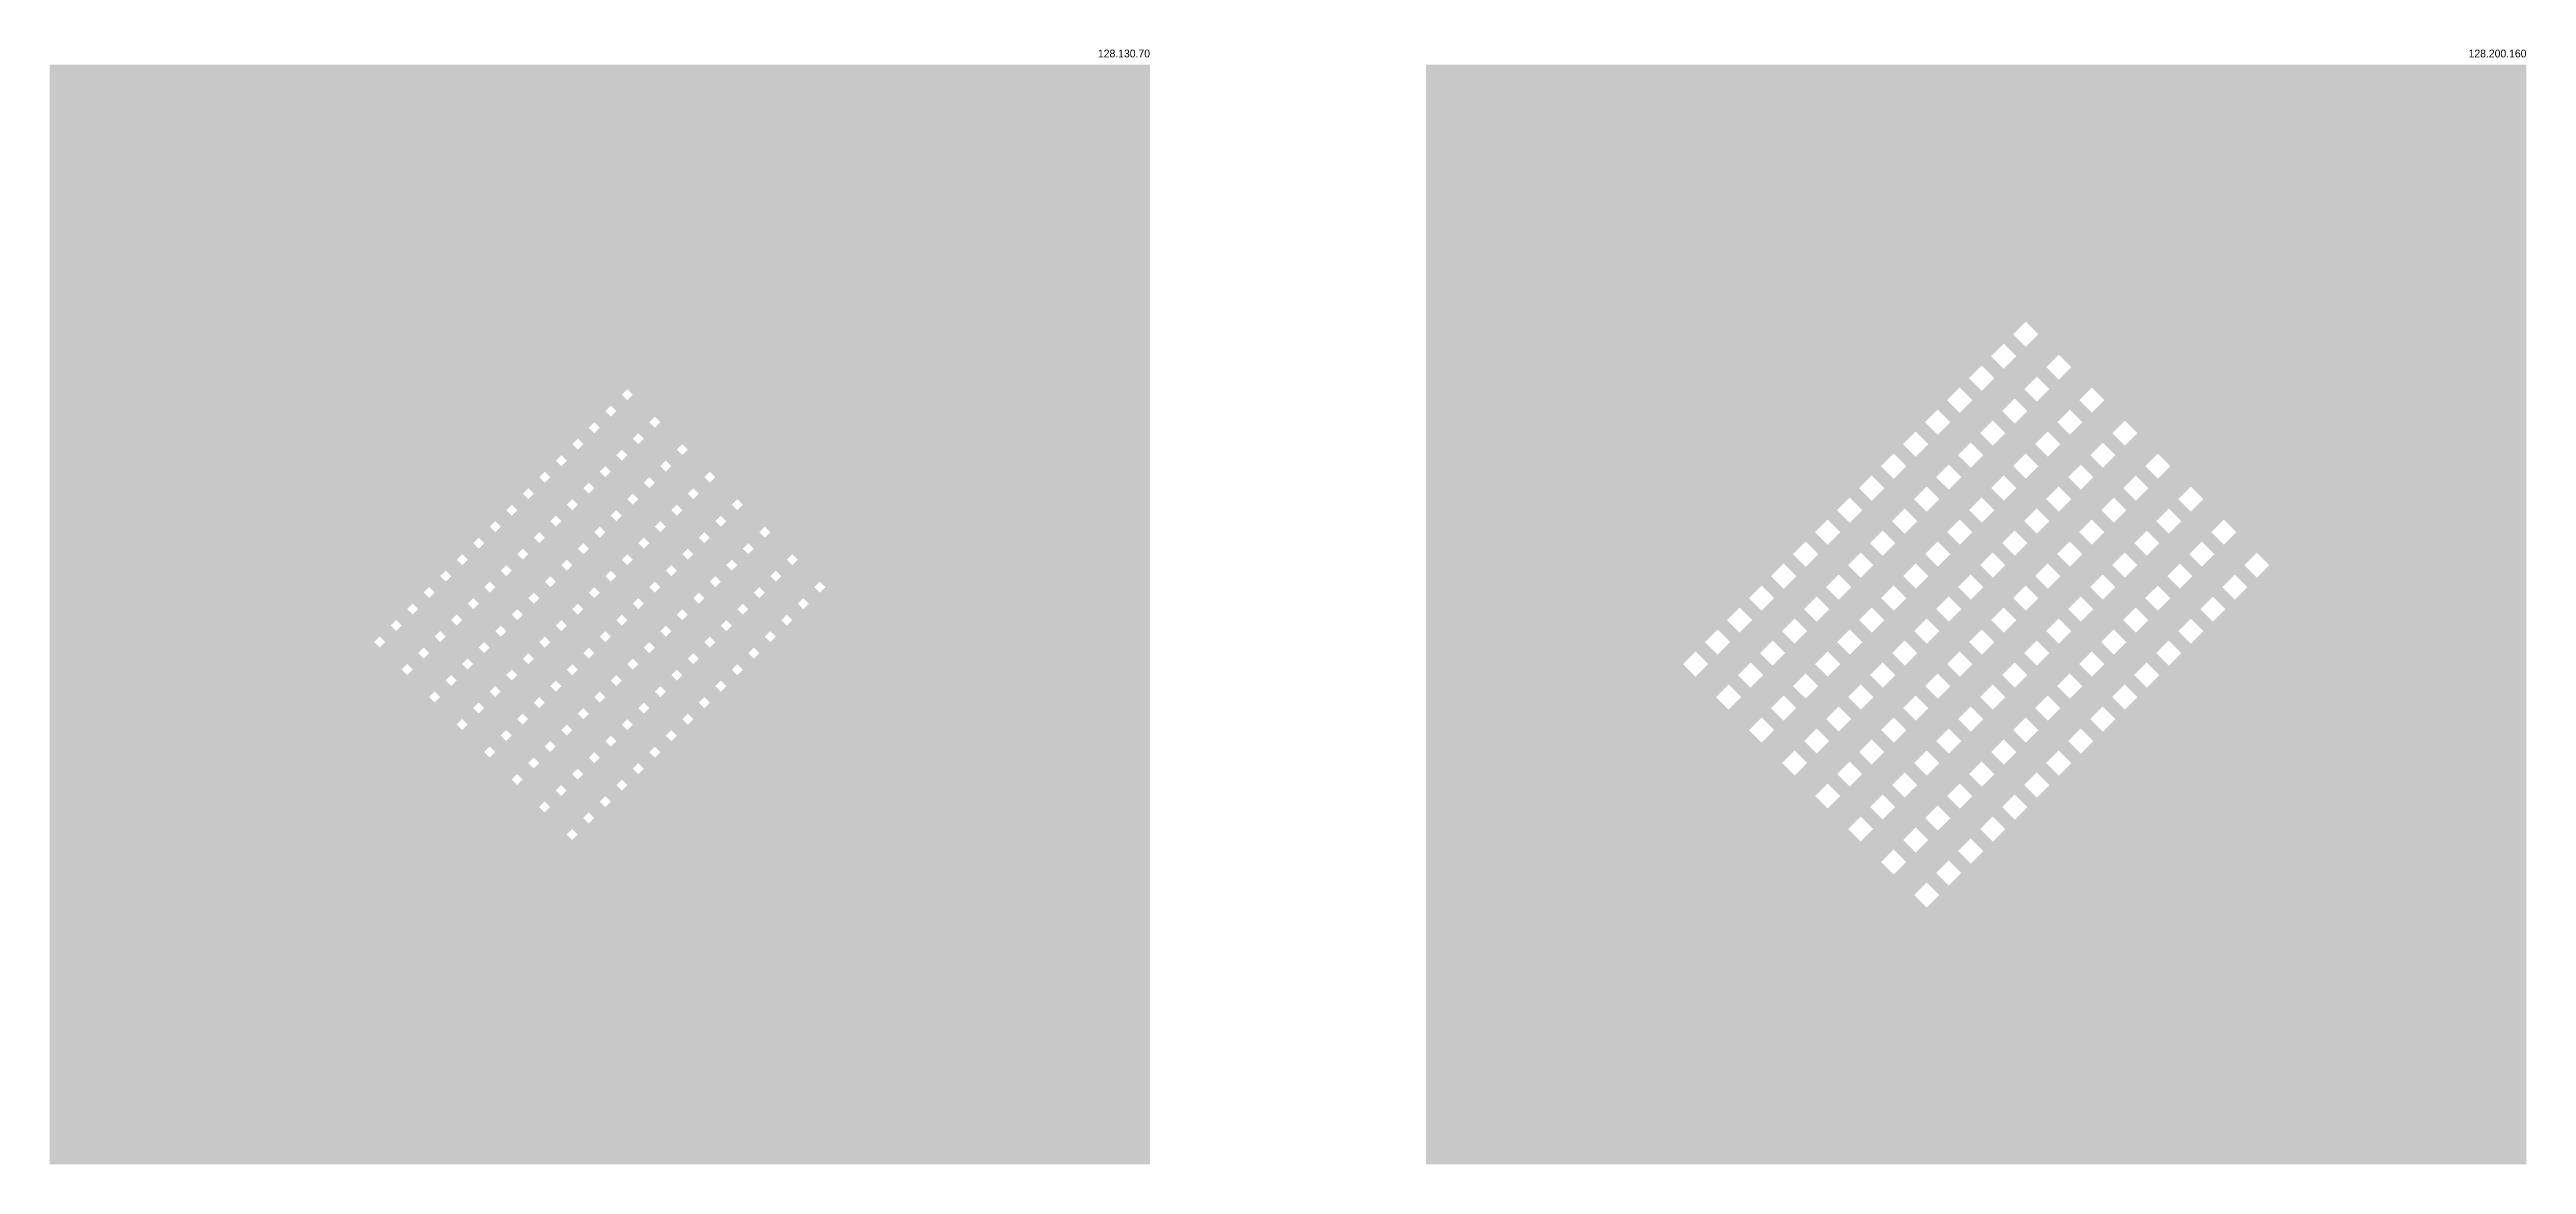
# Model space of a CAD drawing. Header units: inches. Extents: x -55000 to 163233, y -55008 to 54992.
# Drawn here: x 120304 to 142587, y -2370 to 7667 of the extents above; entities that cross this region are included whole.
import ezdxf

# ---------------------------------------------------------------- set-up
doc = ezdxf.new("R2010")
doc.units = ezdxf.units.IN
doc.header["$MEASUREMENT"] = 0
doc.linetypes.add('ACAD_ISO07W100', pattern=[3, 0, -3])
doc.layers.get('0').update_dxf_attribs({"color": 20, "linetype": 'ACAD_ISO07W100'})
doc.styles.get("Standard").update_dxf_attribs({"font": 'arial.ttf'})

msp = doc.modelspace()

# ---------------------------------------------------------------- hatches: boundary and pattern name
at = {"transparency": 33554483}
h = msp.add_hatch(color=256, dxfattribs=at)
h.dxf.hatch_style = 1
h.paths.add_polyline_path([(123422.88201, 2431.14782), (123373.38454, 2480.64529), (123422.88201, 2530.14277), (123472.37949, 2480.64529)], flags=16)
h.paths.add_polyline_path([(123571.37444, 2579.64024), (123521.87696, 2629.13772), (123571.37444, 2678.63519), (123620.87191, 2629.13772)], flags=16)
h.paths.add_polyline_path([(123521.87696, 2035.16802), (123472.37949, 2084.6655), (123521.87696, 2134.16297), (123571.37444, 2084.6655)], flags=16)
h.paths.add_polyline_path([(123670.36938, 2183.66045), (123620.87191, 2233.15792), (123670.36938, 2282.6554), (123719.86686, 2233.15792)], flags=16)
h.paths.add_polyline_path([(123818.86181, 2332.15287), (123769.36433, 2381.65035), (123818.86181, 2431.14782), (123868.35928, 2381.65035)], flags=16)
h.paths.add_polyline_path([(123967.35423, 2480.64529), (123917.85676, 2530.14277), (123967.35423, 2579.64024), (124016.85171, 2530.14277)], flags=16)
h.paths.add_polyline_path([(123769.36433, 1787.68065), (123719.86686, 1837.17812), (123769.36433, 1886.6756), (123818.86181, 1837.17812)], flags=16)
h.paths.add_polyline_path([(123917.85676, 1936.17307), (123868.35928, 1985.67055), (123917.85676, 2035.16802), (123967.35423, 1985.67055)], flags=16)
h.paths.add_polyline_path([(124066.34918, 2084.6655), (124016.85171, 2134.16297), (124066.34918, 2183.66045), (124115.84666, 2134.16297)], flags=16)
h.paths.add_polyline_path([(124363.33403, 2381.65035), (124313.83656, 2431.14782), (124363.33403, 2480.64529), (124412.8315, 2431.14782)], flags=16)
h.paths.add_polyline_path([(124016.85171, 1540.19328), (123967.35423, 1589.69075), (124016.85171, 1639.18823), (124066.34918, 1589.69075)], flags=16)
h.paths.add_polyline_path([(124165.34413, 1688.6857), (124115.84666, 1738.18317), (124165.34413, 1787.68065), (124214.84161, 1738.18317)], flags=16)
h.paths.add_polyline_path([(124313.83656, 1837.17812), (124264.33908, 1886.6756), (124313.83656, 1936.17307), (124363.33403, 1886.6756)], flags=16)
h.paths.add_polyline_path([(124462.32898, 1985.67055), (124412.8315, 2035.16802), (124462.32898, 2084.6655), (124511.82645, 2035.16802)], flags=16)
h.paths.add_polyline_path([(124610.8214, 2134.16297), (124561.32393, 2183.66045), (124610.8214, 2233.15792), (124660.31888, 2183.66045)], flags=16)
h.paths.add_polyline_path([(124759.31383, 2282.6554), (124709.81635, 2332.15287), (124759.31383, 2381.65035), (124808.8113, 2332.15287)], flags=16)
h.paths.add_polyline_path([(124264.33908, 1292.7059), (124214.84161, 1342.20338), (124264.33908, 1391.70085), (124313.83656, 1342.20338)], flags=16)
h.paths.add_polyline_path([(124412.8315, 1441.19833), (124363.33403, 1490.6958), (124412.8315, 1540.19328), (124462.32898, 1490.6958)], flags=16)
h.paths.add_polyline_path([(124561.32393, 1589.69075), (124511.82645, 1639.18823), (124561.32393, 1688.6857), (124610.8214, 1639.18823)], flags=16)
h.paths.add_polyline_path([(124709.81635, 1738.18317), (124660.31888, 1787.68065), (124709.81635, 1837.17812), (124759.31383, 1787.68065)], flags=16)
h.paths.add_polyline_path([(124858.30878, 1886.6756), (124808.8113, 1936.17307), (124858.30878, 1985.67055), (124907.80625, 1936.17307)], flags=16)
h.paths.add_polyline_path([(125006.8012, 2035.16802), (124957.30373, 2084.6655), (125006.8012, 2134.16297), (125056.29868, 2084.6655)], flags=16)
h.paths.add_polyline_path([(124808.8113, 1342.20338), (124759.31383, 1391.70085), (124808.8113, 1441.19833), (124858.30878, 1391.70085)], flags=16)
h.paths.add_polyline_path([(124957.30373, 1490.6958), (124907.80625, 1540.19328), (124957.30373, 1589.69075), (125006.8012, 1540.19328)], flags=16)
h.paths.add_polyline_path([(125105.79615, 1639.18823), (125056.29868, 1688.6857), (125105.79615, 1738.18317), (125155.29362, 1688.6857)], flags=16)
h.paths.add_polyline_path([(124660.31888, 1193.71095), (124610.8214, 1243.20843), (124660.31888, 1292.7059), (124709.81635, 1243.20843)], flags=16)
h.paths.add_polyline_path([(124214.84161, 2233.15792), (124165.34413, 2282.6554), (124214.84161, 2332.15287), (124264.33908, 2282.6554)], flags=16)
h.paths.add_polyline_path([(124115.84666, 2629.13772), (124066.34918, 2678.63519), (124115.84666, 2728.13267), (124165.34413, 2678.63519)], flags=16)
h.paths.add_polyline_path([(123719.86686, 2728.13267), (123670.36938, 2777.63014), (123719.86686, 2827.12762), (123769.36433, 2777.63014)], flags=16)
h.paths.add_polyline_path([(123868.35928, 2876.62509), (123818.86181, 2926.12257), (123868.35928, 2975.62004), (123917.85676, 2926.12257)], flags=16)
h.paths.add_polyline_path([(124264.33908, 2777.63014), (124214.84161, 2827.12762), (124264.33908, 2876.62509), (124313.83656, 2827.12762)], flags=16)
h.paths.add_polyline_path([(124511.82645, 2530.14277), (124462.32898, 2579.64024), (124511.82645, 2629.13772), (124561.32393, 2579.64024)], flags=16)
h.paths.add_polyline_path([(123274.38959, 2282.6554), (123224.89211, 2332.15287), (123274.38959, 2381.65035), (123323.88706, 2332.15287)], flags=16)
h.paths.add_polyline_path([(124511.82645, 1045.21853), (124462.32898, 1094.716), (124511.82645, 1144.21348), (124561.32393, 1094.716)], flags=16)
h.paths.add_polyline_path([(125254.28857, 1787.68065), (125204.7911, 1837.17812), (125254.28857, 1886.6756), (125303.78605, 1837.17812)], flags=16)
h.paths.add_polyline_path([(124016.85171, 3025.11752), (123967.35423, 3074.61499), (124016.85171, 3124.11247), (124066.34918, 3074.61499)], flags=16)
h.paths.add_polyline_path([(124759.31383, 797.73116), (124709.81635, 847.22863), (124759.31383, 896.7261), (124808.8113, 847.22863)], flags=16)
h.paths.add_polyline_path([(124907.80625, 946.22358), (124858.30878, 995.72105), (124907.80625, 1045.21853), (124957.30373, 995.72105)], flags=16)
h.paths.add_polyline_path([(125056.29868, 1094.716), (125006.8012, 1144.21348), (125056.29868, 1193.71095), (125105.79615, 1144.21348)], flags=16)
h.paths.add_polyline_path([(125204.7911, 1243.20843), (125155.29362, 1292.7059), (125204.7911, 1342.20338), (125254.28857, 1292.7059)], flags=16)
h.paths.add_polyline_path([(125353.28352, 1391.70085), (125303.78605, 1441.19833), (125353.28352, 1490.6958), (125402.781, 1441.19833)], flags=16)
h.paths.add_polyline_path([(125501.77595, 1540.19328), (125452.27847, 1589.69075), (125501.77595, 1639.18823), (125551.27342, 1589.69075)], flags=16)
h.paths.add_polyline_path([(125006.8012, 550.24378), (124957.30373, 599.74126), (125006.8012, 649.23873), (125056.29868, 599.74126)], flags=16)
h.paths.add_polyline_path([(125155.29362, 698.73621), (125105.79615, 748.23368), (125155.29362, 797.73116), (125204.7911, 748.23368)], flags=16)
h.paths.add_polyline_path([(125303.78605, 847.22863), (125254.28857, 896.7261), (125303.78605, 946.22358), (125353.28352, 896.7261)], flags=16)
h.paths.add_polyline_path([(125452.27847, 995.72105), (125402.781, 1045.21853), (125452.27847, 1094.716), (125501.77595, 1045.21853)], flags=16)
h.paths.add_polyline_path([(125600.7709, 1144.21348), (125551.27342, 1193.71095), (125600.7709, 1243.20843), (125650.26837, 1193.71095)], flags=16)
h.paths.add_polyline_path([(125749.26332, 1292.7059), (125699.76585, 1342.20338), (125749.26332, 1391.70085), (125798.7608, 1342.20338)], flags=16)
h.paths.add_polyline_path([(124165.34413, 3173.60994), (124115.84666, 3223.10741), (124165.34413, 3272.60489), (124214.84161, 3223.10741)], flags=16)
h.paths.add_polyline_path([(124313.83656, 3322.10236), (124264.33908, 3371.59984), (124313.83656, 3421.09731), (124363.33403, 3371.59984)], flags=16)
h.paths.add_polyline_path([(124462.32898, 3470.59479), (124412.8315, 3520.09226), (124462.32898, 3569.58974), (124511.82645, 3520.09226)], flags=16)
h.paths.add_polyline_path([(124610.8214, 3619.08721), (124561.32393, 3668.58469), (124610.8214, 3718.08216), (124660.31888, 3668.58469)], flags=16)
h.paths.add_polyline_path([(124759.31383, 3767.57964), (124709.81635, 3817.07711), (124759.31383, 3866.57459), (124808.8113, 3817.07711)], flags=16)
h.paths.add_polyline_path([(124907.80625, 3916.07206), (124858.30878, 3965.56954), (124907.80625, 4015.06701), (124957.30373, 3965.56954)], flags=16)
h.paths.add_polyline_path([(125056.29868, 4064.56448), (125006.8012, 4114.06196), (125056.29868, 4163.55943), (125105.79615, 4114.06196)], flags=16)
h.paths.add_polyline_path([(125204.7911, 4213.05691), (125155.29362, 4262.55438), (125204.7911, 4312.05186), (125254.28857, 4262.55438)], flags=16)
h.paths.add_polyline_path([(125353.28352, 4361.54933), (125303.78605, 4411.04681), (125353.28352, 4460.54428), (125402.781, 4411.04681)], flags=16)
h.paths.add_polyline_path([(124412.8315, 2926.12257), (124363.33403, 2975.62004), (124412.8315, 3025.11752), (124462.32898, 2975.62004)], flags=16)
h.paths.add_polyline_path([(124561.32393, 3074.61499), (124511.82645, 3124.11247), (124561.32393, 3173.60994), (124610.8214, 3124.11247)], flags=16)
h.paths.add_polyline_path([(124709.81635, 3223.10741), (124660.31888, 3272.60489), (124709.81635, 3322.10236), (124759.31383, 3272.60489)], flags=16)
h.paths.add_polyline_path([(124858.30878, 3371.59984), (124808.8113, 3421.09731), (124858.30878, 3470.59479), (124907.80625, 3421.09731)], flags=16)
h.paths.add_polyline_path([(125006.8012, 3520.09226), (124957.30373, 3569.58974), (125006.8012, 3619.08721), (125056.29868, 3569.58974)], flags=16)
h.paths.add_polyline_path([(125155.29362, 3668.58469), (125105.79615, 3718.08216), (125155.29362, 3767.57964), (125204.7911, 3718.08216)], flags=16)
h.paths.add_polyline_path([(125303.78605, 3817.07711), (125254.28857, 3866.57459), (125303.78605, 3916.07206), (125353.28352, 3866.57459)], flags=16)
h.paths.add_polyline_path([(125452.27847, 3965.56954), (125402.781, 4015.06701), (125452.27847, 4064.56448), (125501.77595, 4015.06701)], flags=16)
h.paths.add_polyline_path([(125600.7709, 4114.06196), (125551.27342, 4163.55943), (125600.7709, 4213.05691), (125650.26837, 4163.55943)], flags=16)
h.paths.add_polyline_path([(125749.26332, 4262.55438), (125699.76585, 4312.05186), (125749.26332, 4361.54933), (125798.7608, 4312.05186)], flags=16)
h.paths.add_polyline_path([(124660.31888, 2678.63519), (124610.8214, 2728.13267), (124660.31888, 2777.63014), (124709.81635, 2728.13267)], flags=16)
h.paths.add_polyline_path([(124808.8113, 2827.12762), (124759.31383, 2876.62509), (124808.8113, 2926.12257), (124858.30878, 2876.62509)], flags=16)
h.paths.add_polyline_path([(124957.30373, 2975.62004), (124907.80625, 3025.11752), (124957.30373, 3074.61499), (125006.8012, 3025.11752)], flags=16)
h.paths.add_polyline_path([(125105.79615, 3124.11247), (125056.29868, 3173.60994), (125105.79615, 3223.10741), (125155.29362, 3173.60994)], flags=16)
h.paths.add_polyline_path([(125254.28857, 3272.60489), (125204.7911, 3322.10236), (125254.28857, 3371.59984), (125303.78605, 3322.10236)], flags=16)
h.paths.add_polyline_path([(125402.781, 3421.09731), (125353.28352, 3470.59479), (125402.781, 3520.09226), (125452.27847, 3470.59479)], flags=16)
h.paths.add_polyline_path([(125551.27342, 3569.58974), (125501.77595, 3619.08721), (125551.27342, 3668.58469), (125600.7709, 3619.08721)], flags=16)
h.paths.add_polyline_path([(125699.76585, 3718.08216), (125650.26837, 3767.57964), (125699.76585, 3817.07711), (125749.26332, 3767.57964)], flags=16)
h.paths.add_polyline_path([(125848.25827, 3866.57459), (125798.7608, 3916.07206), (125848.25827, 3965.56954), (125897.75575, 3916.07206)], flags=16)
h.paths.add_polyline_path([(125996.75069, 4015.06701), (125947.25322, 4064.56448), (125996.75069, 4114.06196), (126046.24817, 4064.56448)], flags=16)
h.paths.add_polyline_path([(124907.80625, 2431.14782), (124858.30878, 2480.64529), (124907.80625, 2530.14277), (124957.30373, 2480.64529)], flags=16)
h.paths.add_polyline_path([(125056.29868, 2579.64024), (125006.8012, 2629.13772), (125056.29868, 2678.63519), (125105.79615, 2629.13772)], flags=16)
h.paths.add_polyline_path([(125204.7911, 2728.13267), (125155.29362, 2777.63014), (125204.7911, 2827.12762), (125254.28857, 2777.63014)], flags=16)
h.paths.add_polyline_path([(125353.28352, 2876.62509), (125303.78605, 2926.12257), (125353.28352, 2975.62004), (125402.781, 2926.12257)], flags=16)
h.paths.add_polyline_path([(125501.77595, 3025.11752), (125452.27847, 3074.61499), (125501.77595, 3124.11247), (125551.27342, 3074.61499)], flags=16)
h.paths.add_polyline_path([(125650.26837, 3173.60994), (125600.7709, 3223.10741), (125650.26837, 3272.60489), (125699.76585, 3223.10741)], flags=16)
h.paths.add_polyline_path([(125798.7608, 3322.10236), (125749.26332, 3371.59984), (125798.7608, 3421.09731), (125848.25827, 3371.59984)], flags=16)
h.paths.add_polyline_path([(125947.25322, 3470.59479), (125897.75575, 3520.09226), (125947.25322, 3569.58974), (125996.75069, 3520.09226)], flags=16)
h.paths.add_polyline_path([(126095.74564, 3619.08721), (126046.24817, 3668.58469), (126095.74564, 3718.08216), (126145.24312, 3668.58469)], flags=16)
h.paths.add_polyline_path([(126244.23807, 3767.57964), (126194.74059, 3817.07711), (126244.23807, 3866.57459), (126293.73554, 3817.07711)], flags=16)
h.paths.add_polyline_path([(125155.29362, 2183.66045), (125105.79615, 2233.15792), (125155.29362, 2282.6554), (125204.7911, 2233.15792)], flags=16)
h.paths.add_polyline_path([(125303.78605, 2332.15287), (125254.28857, 2381.65035), (125303.78605, 2431.14782), (125353.28352, 2381.65035)], flags=16)
h.paths.add_polyline_path([(125452.27847, 2480.64529), (125402.781, 2530.14277), (125452.27847, 2579.64024), (125501.77595, 2530.14277)], flags=16)
h.paths.add_polyline_path([(125600.7709, 2629.13772), (125551.27342, 2678.63519), (125600.7709, 2728.13267), (125650.26837, 2678.63519)], flags=16)
h.paths.add_polyline_path([(125749.26332, 2777.63014), (125699.76585, 2827.12762), (125749.26332, 2876.62509), (125798.7608, 2827.12762)], flags=16)
h.paths.add_polyline_path([(125897.75575, 2926.12257), (125848.25827, 2975.62004), (125897.75575, 3025.11752), (125947.25322, 2975.62004)], flags=16)
h.paths.add_polyline_path([(126046.24817, 3074.61499), (125996.75069, 3124.11247), (126046.24817, 3173.60994), (126095.74564, 3124.11247)], flags=16)
h.paths.add_polyline_path([(126194.74059, 3223.10741), (126145.24312, 3272.60489), (126194.74059, 3322.10236), (126244.23807, 3272.60489)], flags=16)
h.paths.add_polyline_path([(126343.23302, 3371.59984), (126293.73554, 3421.09731), (126343.23302, 3470.59479), (126392.73049, 3421.09731)], flags=16)
h.paths.add_polyline_path([(126491.72544, 3520.09226), (126442.22797, 3569.58974), (126491.72544, 3619.08721), (126541.22292, 3569.58974)], flags=16)
h.paths.add_polyline_path([(125402.781, 1936.17307), (125353.28352, 1985.67055), (125402.781, 2035.16802), (125452.27847, 1985.67055)], flags=16)
h.paths.add_polyline_path([(125551.27342, 2084.6655), (125501.77595, 2134.16297), (125551.27342, 2183.66045), (125600.7709, 2134.16297)], flags=16)
h.paths.add_polyline_path([(125699.76585, 2233.15792), (125650.26837, 2282.6554), (125699.76585, 2332.15287), (125749.26332, 2282.6554)], flags=16)
h.paths.add_polyline_path([(125848.25827, 2381.65035), (125798.7608, 2431.14782), (125848.25827, 2480.64529), (125897.75575, 2431.14782)], flags=16)
h.paths.add_polyline_path([(125996.75069, 2530.14277), (125947.25322, 2579.64024), (125996.75069, 2629.13772), (126046.24817, 2579.64024)], flags=16)
h.paths.add_polyline_path([(126145.24312, 2678.63519), (126095.74564, 2728.13267), (126145.24312, 2777.63014), (126194.74059, 2728.13267)], flags=16)
h.paths.add_polyline_path([(126293.73554, 2827.12762), (126244.23807, 2876.62509), (126293.73554, 2926.12257), (126343.23302, 2876.62509)], flags=16)
h.paths.add_polyline_path([(126442.22797, 2975.62004), (126392.73049, 3025.11752), (126442.22797, 3074.61499), (126491.72544, 3025.11752)], flags=16)
h.paths.add_polyline_path([(126590.72039, 3124.11247), (126541.22292, 3173.60994), (126590.72039, 3223.10741), (126640.21787, 3173.60994)], flags=16)
h.paths.add_polyline_path([(126739.21281, 3272.60489), (126689.71534, 3322.10236), (126739.21281, 3371.59984), (126788.71029, 3322.10236)], flags=16)
h.paths.add_polyline_path([(125650.26837, 1688.6857), (125600.7709, 1738.18317), (125650.26837, 1787.68065), (125699.76585, 1738.18317)], flags=16)
h.paths.add_polyline_path([(125798.7608, 1837.17812), (125749.26332, 1886.6756), (125798.7608, 1936.17307), (125848.25827, 1886.6756)], flags=16)
h.paths.add_polyline_path([(125947.25322, 1985.67055), (125897.75575, 2035.16802), (125947.25322, 2084.6655), (125996.75069, 2035.16802)], flags=16)
h.paths.add_polyline_path([(126095.74564, 2134.16297), (126046.24817, 2183.66045), (126095.74564, 2233.15792), (126145.24312, 2183.66045)], flags=16)
h.paths.add_polyline_path([(126244.23807, 2282.6554), (126194.74059, 2332.15287), (126244.23807, 2381.65035), (126293.73554, 2332.15287)], flags=16)
h.paths.add_polyline_path([(126392.73049, 2431.14782), (126343.23302, 2480.64529), (126392.73049, 2530.14277), (126442.22797, 2480.64529)], flags=16)
h.paths.add_polyline_path([(126541.22292, 2579.64024), (126491.72544, 2629.13772), (126541.22292, 2678.63519), (126590.72039, 2629.13772)], flags=16)
h.paths.add_polyline_path([(126689.71534, 2728.13267), (126640.21787, 2777.63014), (126689.71534, 2827.12762), (126739.21281, 2777.63014)], flags=16)
h.paths.add_polyline_path([(126838.20776, 2876.62509), (126788.71029, 2926.12257), (126838.20776, 2975.62004), (126887.70524, 2926.12257)], flags=16)
h.paths.add_polyline_path([(126986.70019, 3025.11752), (126937.20271, 3074.61499), (126986.70019, 3124.11247), (127036.19766, 3074.61499)], flags=16)
h.paths.add_polyline_path([(125897.75575, 1441.19833), (125848.25827, 1490.6958), (125897.75575, 1540.19328), (125947.25322, 1490.6958)], flags=16)
h.paths.add_polyline_path([(126046.24817, 1589.69075), (125996.75069, 1639.18823), (126046.24817, 1688.6857), (126095.74564, 1639.18823)], flags=16)
h.paths.add_polyline_path([(126194.74059, 1738.18317), (126145.24312, 1787.68065), (126194.74059, 1837.17812), (126244.23807, 1787.68065)], flags=16)
h.paths.add_polyline_path([(126343.23302, 1886.6756), (126293.73554, 1936.17307), (126343.23302, 1985.67055), (126392.73049, 1936.17307)], flags=16)
h.paths.add_polyline_path([(126491.72544, 2035.16802), (126442.22797, 2084.6655), (126491.72544, 2134.16297), (126541.22292, 2084.6655)], flags=16)
h.paths.add_polyline_path([(126640.21787, 2183.66045), (126590.72039, 2233.15792), (126640.21787, 2282.6554), (126689.71534, 2233.15792)], flags=16)
h.paths.add_polyline_path([(126788.71029, 2332.15287), (126739.21281, 2381.65035), (126788.71029, 2431.14782), (126838.20776, 2381.65035)], flags=16)
h.paths.add_polyline_path([(126937.20271, 2480.64529), (126887.70524, 2530.14277), (126937.20271, 2579.64024), (126986.70019, 2530.14277)], flags=16)
h.paths.add_polyline_path([(127085.69514, 2629.13772), (127036.19766, 2678.63519), (127085.69514, 2728.13267), (127135.19261, 2678.63519)], flags=16)
h.paths.add_polyline_path([(127234.18756, 2777.63014), (127184.69009, 2827.12762), (127234.18756, 2876.62509), (127283.68504, 2827.12762)], flags=16)
h.paths.add_polyline_path([(125501.77595, 4510.04176), (125452.27847, 4559.53923), (125501.77595, 4609.03671), (125551.27342, 4559.53923)], flags=16)
h.paths.add_polyline_path([(120304.28912, -2370.35982), (120304.28912, 7529.64018), (130204.28912, 7529.64018), (130204.28912, -2370.35982)])
h = msp.add_hatch(color=256, dxfattribs=at)
h.dxf.hatch_style = 1
h.paths.add_polyline_path([(135310.58093, 2219.01572), (135197.44384, 2332.15281), (135310.58093, 2445.28989), (135423.71801, 2332.15281)], flags=16)
h.paths.add_polyline_path([(135508.57083, 2417.00562), (135395.43374, 2530.14271), (135508.57083, 2643.27979), (135621.70791, 2530.14271)], flags=16)
h.paths.add_polyline_path([(135409.57588, 1724.04098), (135296.43879, 1837.17806), (135409.57588, 1950.31515), (135522.71296, 1837.17806)], flags=16)
h.paths.add_polyline_path([(135607.56577, 1922.03087), (135494.42869, 2035.16796), (135607.56577, 2148.30504), (135720.70286, 2035.16796)], flags=16)
h.paths.add_polyline_path([(135805.55567, 2120.02077), (135692.41859, 2233.15786), (135805.55567, 2346.29494), (135918.69276, 2233.15786)], flags=16)
h.paths.add_polyline_path([(136003.54557, 2318.01067), (135890.40849, 2431.14776), (136003.54557, 2544.28484), (136116.68266, 2431.14776)], flags=16)
h.paths.add_polyline_path([(135706.56072, 1427.05613), (135593.42364, 1540.19321), (135706.56072, 1653.3303), (135819.69781, 1540.19321)], flags=16)
h.paths.add_polyline_path([(135904.55062, 1625.04603), (135791.41354, 1738.18311), (135904.55062, 1851.3202), (136017.68771, 1738.18311)], flags=16)
h.paths.add_polyline_path([(136102.54052, 1823.03593), (135989.40344, 1936.17301), (136102.54052, 2049.3101), (136215.67761, 1936.17301)], flags=16)
h.paths.add_polyline_path([(136498.52032, 2219.01572), (136385.38323, 2332.15281), (136498.52032, 2445.28989), (136611.6574, 2332.15281)], flags=16)
h.paths.add_polyline_path([(136003.54557, 1130.07128), (135890.40849, 1243.20836), (136003.54557, 1356.34545), (136116.68266, 1243.20836)], flags=16)
h.paths.add_polyline_path([(136201.53547, 1328.06118), (136088.39839, 1441.19826), (136201.53547, 1554.33535), (136314.67256, 1441.19826)], flags=16)
h.paths.add_polyline_path([(136399.52537, 1526.05108), (136286.38828, 1639.18816), (136399.52537, 1752.32525), (136512.66245, 1639.18816)], flags=16)
h.paths.add_polyline_path([(136597.51527, 1724.04098), (136484.37818, 1837.17806), (136597.51527, 1950.31515), (136710.65235, 1837.17806)], flags=16)
h.paths.add_polyline_path([(136795.50517, 1922.03087), (136682.36808, 2035.16796), (136795.50517, 2148.30504), (136908.64225, 2035.16796)], flags=16)
h.paths.add_polyline_path([(136993.49507, 2120.02077), (136880.35798, 2233.15786), (136993.49507, 2346.29494), (137106.63215, 2233.15786)], flags=16)
h.paths.add_polyline_path([(136300.53042, 833.08643), (136187.39334, 946.22352), (136300.53042, 1059.3606), (136413.66751, 946.22352)], flags=16)
h.paths.add_polyline_path([(136498.52032, 1031.07633), (136385.38323, 1144.21342), (136498.52032, 1257.3505), (136611.6574, 1144.21342)], flags=16)
h.paths.add_polyline_path([(136696.51022, 1229.06623), (136583.37313, 1342.20331), (136696.51022, 1455.3404), (136809.6473, 1342.20331)], flags=16)
h.paths.add_polyline_path([(136894.50012, 1427.05613), (136781.36303, 1540.19321), (136894.50012, 1653.3303), (137007.6372, 1540.19321)], flags=16)
h.paths.add_polyline_path([(137092.49002, 1625.04603), (136979.35293, 1738.18311), (137092.49002, 1851.3202), (137205.6271, 1738.18311)], flags=16)
h.paths.add_polyline_path([(137290.47991, 1823.03593), (137177.34283, 1936.17301), (137290.47991, 2049.3101), (137403.617, 1936.17301)], flags=16)
h.paths.add_polyline_path([(136993.49507, 932.08138), (136880.35798, 1045.21847), (136993.49507, 1158.35555), (137106.63215, 1045.21847)], flags=16)
h.paths.add_polyline_path([(137191.48496, 1130.07128), (137078.34788, 1243.20836), (137191.48496, 1356.34545), (137304.62205, 1243.20836)], flags=16)
h.paths.add_polyline_path([(137389.47486, 1328.06118), (137276.33778, 1441.19826), (137389.47486, 1554.33535), (137502.61195, 1441.19826)], flags=16)
h.paths.add_polyline_path([(136795.50517, 734.09148), (136682.36808, 847.22857), (136795.50517, 960.36565), (136908.64225, 847.22857)], flags=16)
h.paths.add_polyline_path([(136300.53042, 2021.02582), (136187.39334, 2134.16291), (136300.53042, 2247.29999), (136413.66751, 2134.16291)], flags=16)
h.paths.add_polyline_path([(135706.56072, 2614.99552), (135593.42364, 2728.13261), (135706.56072, 2841.26969), (135819.69781, 2728.13261)], flags=16)
h.paths.add_polyline_path([(135904.55062, 2812.98542), (135791.41354, 2926.1225), (135904.55062, 3039.25959), (136017.68771, 2926.1225)], flags=16)
h.paths.add_polyline_path([(136399.52537, 2713.99047), (136286.38828, 2827.12755), (136399.52537, 2940.26464), (136512.66245, 2827.12755)], flags=16)
h.paths.add_polyline_path([(136696.51022, 2417.00562), (136583.37313, 2530.14271), (136696.51022, 2643.27979), (136809.6473, 2530.14271)], flags=16)
h.paths.add_polyline_path([(135112.59103, 2021.02582), (134999.45394, 2134.16291), (135112.59103, 2247.29999), (135225.72811, 2134.16291)], flags=16)
h.paths.add_polyline_path([(136597.51527, 536.10158), (136484.37818, 649.23867), (136597.51527, 762.37575), (136710.65235, 649.23867)], flags=16)
h.paths.add_polyline_path([(137587.46476, 1526.05108), (137474.32768, 1639.18816), (137587.46476, 1752.32525), (137700.60185, 1639.18816)], flags=16)
h.paths.add_polyline_path([(136102.54052, 3010.97532), (135989.40344, 3124.1124), (136102.54052, 3237.24949), (136215.67761, 3124.1124)], flags=16)
h.paths.add_polyline_path([(136894.50012, 239.11674), (136781.36303, 352.25382), (136894.50012, 465.39091), (137007.6372, 352.25382)], flags=16)
h.paths.add_polyline_path([(137092.49002, 437.10663), (136979.35293, 550.24372), (137092.49002, 663.3808), (137205.6271, 550.24372)], flags=16)
h.paths.add_polyline_path([(137290.47991, 635.09653), (137177.34283, 748.23362), (137290.47991, 861.3707), (137403.617, 748.23362)], flags=16)
h.paths.add_polyline_path([(137488.46981, 833.08643), (137375.33273, 946.22352), (137488.46981, 1059.3606), (137601.6069, 946.22352)], flags=16)
h.paths.add_polyline_path([(137686.45971, 1031.07633), (137573.32263, 1144.21342), (137686.45971, 1257.3505), (137799.5968, 1144.21342)], flags=16)
h.paths.add_polyline_path([(137884.44961, 1229.06623), (137771.31253, 1342.20331), (137884.44961, 1455.3404), (137997.5867, 1342.20331)], flags=16)
h.paths.add_polyline_path([(137389.47486, 140.12179), (137276.33778, 253.25887), (137389.47486, 366.39596), (137502.61195, 253.25887)], flags=16)
h.paths.add_polyline_path([(137587.46476, 338.11168), (137474.32768, 451.24877), (137587.46476, 564.38585), (137700.60185, 451.24877)], flags=16)
h.paths.add_polyline_path([(137785.45466, 536.10158), (137672.31758, 649.23867), (137785.45466, 762.37575), (137898.59175, 649.23867)], flags=16)
h.paths.add_polyline_path([(137983.44456, 734.09148), (137870.30747, 847.22857), (137983.44456, 960.36565), (138096.58164, 847.22857)], flags=16)
h.paths.add_polyline_path([(138181.43446, 932.08138), (138068.29737, 1045.21847), (138181.43446, 1158.35555), (138294.57154, 1045.21847)], flags=16)
h.paths.add_polyline_path([(136300.53042, 3208.96522), (136187.39334, 3322.1023), (136300.53042, 3435.23939), (136413.66751, 3322.1023)], flags=16)
h.paths.add_polyline_path([(136498.52032, 3406.95512), (136385.38323, 3520.0922), (136498.52032, 3633.22929), (136611.6574, 3520.0922)], flags=16)
h.paths.add_polyline_path([(136696.51022, 3604.94501), (136583.37313, 3718.0821), (136696.51022, 3831.21918), (136809.6473, 3718.0821)], flags=16)
h.paths.add_polyline_path([(136894.50012, 3802.93491), (136781.36303, 3916.072), (136894.50012, 4029.20908), (137007.6372, 3916.072)], flags=16)
h.paths.add_polyline_path([(137092.49002, 4000.92481), (136979.35293, 4114.0619), (137092.49002, 4227.19898), (137205.6271, 4114.0619)], flags=16)
h.paths.add_polyline_path([(137290.47991, 4198.91471), (137177.34283, 4312.0518), (137290.47991, 4425.18888), (137403.617, 4312.0518)], flags=16)
h.paths.add_polyline_path([(137488.46981, 4396.90461), (137375.33273, 4510.04169), (137488.46981, 4623.17878), (137601.6069, 4510.04169)], flags=16)
h.paths.add_polyline_path([(137686.45971, 4594.89451), (137573.32263, 4708.03159), (137686.45971, 4821.16868), (137799.5968, 4708.03159)], flags=16)
h.paths.add_polyline_path([(137884.44961, 4792.88441), (137771.31253, 4906.02149), (137884.44961, 5019.15858), (137997.5867, 4906.02149)], flags=16)
h.paths.add_polyline_path([(136597.51527, 2911.98037), (136484.37818, 3025.11745), (136597.51527, 3138.25454), (136710.65235, 3025.11745)], flags=16)
h.paths.add_polyline_path([(136795.50517, 3109.97027), (136682.36808, 3223.10735), (136795.50517, 3336.24444), (136908.64225, 3223.10735)], flags=16)
h.paths.add_polyline_path([(136993.49507, 3307.96017), (136880.35798, 3421.09725), (136993.49507, 3534.23434), (137106.63215, 3421.09725)], flags=16)
h.paths.add_polyline_path([(137191.48496, 3505.95006), (137078.34788, 3619.08715), (137191.48496, 3732.22423), (137304.62205, 3619.08715)], flags=16)
h.paths.add_polyline_path([(137389.47486, 3703.93996), (137276.33778, 3817.07705), (137389.47486, 3930.21413), (137502.61195, 3817.07705)], flags=16)
h.paths.add_polyline_path([(137587.46476, 3901.92986), (137474.32768, 4015.06695), (137587.46476, 4128.20403), (137700.60185, 4015.06695)], flags=16)
h.paths.add_polyline_path([(137785.45466, 4099.91976), (137672.31758, 4213.05685), (137785.45466, 4326.19393), (137898.59175, 4213.05685)], flags=16)
h.paths.add_polyline_path([(137983.44456, 4297.90966), (137870.30747, 4411.04674), (137983.44456, 4524.18383), (138096.58164, 4411.04674)], flags=16)
h.paths.add_polyline_path([(138181.43446, 4495.89956), (138068.29737, 4609.03664), (138181.43446, 4722.17373), (138294.57154, 4609.03664)], flags=16)
h.paths.add_polyline_path([(136894.50012, 2614.99552), (136781.36303, 2728.13261), (136894.50012, 2841.26969), (137007.6372, 2728.13261)], flags=16)
h.paths.add_polyline_path([(137092.49002, 2812.98542), (136979.35293, 2926.1225), (137092.49002, 3039.25959), (137205.6271, 2926.1225)], flags=16)
h.paths.add_polyline_path([(137290.47991, 3010.97532), (137177.34283, 3124.1124), (137290.47991, 3237.24949), (137403.617, 3124.1124)], flags=16)
h.paths.add_polyline_path([(137488.46981, 3208.96522), (137375.33273, 3322.1023), (137488.46981, 3435.23939), (137601.6069, 3322.1023)], flags=16)
h.paths.add_polyline_path([(137686.45971, 3406.95512), (137573.32263, 3520.0922), (137686.45971, 3633.22929), (137799.5968, 3520.0922)], flags=16)
h.paths.add_polyline_path([(137884.44961, 3604.94501), (137771.31253, 3718.0821), (137884.44961, 3831.21918), (137997.5867, 3718.0821)], flags=16)
h.paths.add_polyline_path([(138082.43951, 3802.93491), (137969.30242, 3916.072), (138082.43951, 4029.20908), (138195.57659, 3916.072)], flags=16)
h.paths.add_polyline_path([(138280.42941, 4000.92481), (138167.29232, 4114.0619), (138280.42941, 4227.19898), (138393.56649, 4114.0619)], flags=16)
h.paths.add_polyline_path([(138478.41931, 4198.91471), (138365.28222, 4312.0518), (138478.41931, 4425.18888), (138591.55639, 4312.0518)], flags=16)
h.paths.add_polyline_path([(138676.40921, 4396.90461), (138563.27212, 4510.04169), (138676.40921, 4623.17878), (138789.54629, 4510.04169)], flags=16)
h.paths.add_polyline_path([(137191.48496, 2318.01067), (137078.34788, 2431.14776), (137191.48496, 2544.28484), (137304.62205, 2431.14776)], flags=16)
h.paths.add_polyline_path([(137389.47486, 2516.00057), (137276.33778, 2629.13766), (137389.47486, 2742.27474), (137502.61195, 2629.13766)], flags=16)
h.paths.add_polyline_path([(137587.46476, 2713.99047), (137474.32768, 2827.12755), (137587.46476, 2940.26464), (137700.60185, 2827.12755)], flags=16)
h.paths.add_polyline_path([(137785.45466, 2911.98037), (137672.31758, 3025.11745), (137785.45466, 3138.25454), (137898.59175, 3025.11745)], flags=16)
h.paths.add_polyline_path([(137983.44456, 3109.97027), (137870.30747, 3223.10735), (137983.44456, 3336.24444), (138096.58164, 3223.10735)], flags=16)
h.paths.add_polyline_path([(138181.43446, 3307.96017), (138068.29737, 3421.09725), (138181.43446, 3534.23434), (138294.57154, 3421.09725)], flags=16)
h.paths.add_polyline_path([(138379.42436, 3505.95006), (138266.28727, 3619.08715), (138379.42436, 3732.22423), (138492.56144, 3619.08715)], flags=16)
h.paths.add_polyline_path([(138577.41426, 3703.93996), (138464.27717, 3817.07705), (138577.41426, 3930.21413), (138690.55134, 3817.07705)], flags=16)
h.paths.add_polyline_path([(138775.40415, 3901.92986), (138662.26707, 4015.06695), (138775.40415, 4128.20403), (138888.54124, 4015.06695)], flags=16)
h.paths.add_polyline_path([(138973.39405, 4099.91976), (138860.25697, 4213.05685), (138973.39405, 4326.19393), (139086.53114, 4213.05685)], flags=16)
h.paths.add_polyline_path([(137488.46981, 2021.02582), (137375.33273, 2134.16291), (137488.46981, 2247.29999), (137601.6069, 2134.16291)], flags=16)
h.paths.add_polyline_path([(137686.45971, 2219.01572), (137573.32263, 2332.15281), (137686.45971, 2445.28989), (137799.5968, 2332.15281)], flags=16)
h.paths.add_polyline_path([(137884.44961, 2417.00562), (137771.31253, 2530.14271), (137884.44961, 2643.27979), (137997.5867, 2530.14271)], flags=16)
h.paths.add_polyline_path([(138082.43951, 2614.99552), (137969.30242, 2728.13261), (138082.43951, 2841.26969), (138195.57659, 2728.13261)], flags=16)
h.paths.add_polyline_path([(138280.42941, 2812.98542), (138167.29232, 2926.1225), (138280.42941, 3039.25959), (138393.56649, 2926.1225)], flags=16)
h.paths.add_polyline_path([(138478.41931, 3010.97532), (138365.28222, 3124.1124), (138478.41931, 3237.24949), (138591.55639, 3124.1124)], flags=16)
h.paths.add_polyline_path([(138676.40921, 3208.96522), (138563.27212, 3322.1023), (138676.40921, 3435.23939), (138789.54629, 3322.1023)], flags=16)
h.paths.add_polyline_path([(138874.3991, 3406.95512), (138761.26202, 3520.0922), (138874.3991, 3633.22929), (138987.53619, 3520.0922)], flags=16)
h.paths.add_polyline_path([(139072.389, 3604.94501), (138959.25192, 3718.0821), (139072.389, 3831.21918), (139185.52609, 3718.0821)], flags=16)
h.paths.add_polyline_path([(139270.3789, 3802.93491), (139157.24182, 3916.072), (139270.3789, 4029.20908), (139383.51599, 3916.072)], flags=16)
h.paths.add_polyline_path([(137785.45466, 1724.04098), (137672.31758, 1837.17806), (137785.45466, 1950.31515), (137898.59175, 1837.17806)], flags=16)
h.paths.add_polyline_path([(137983.44456, 1922.03087), (137870.30747, 2035.16796), (137983.44456, 2148.30504), (138096.58164, 2035.16796)], flags=16)
h.paths.add_polyline_path([(138181.43446, 2120.02077), (138068.29737, 2233.15786), (138181.43446, 2346.29494), (138294.57154, 2233.15786)], flags=16)
h.paths.add_polyline_path([(138379.42436, 2318.01067), (138266.28727, 2431.14776), (138379.42436, 2544.28484), (138492.56144, 2431.14776)], flags=16)
h.paths.add_polyline_path([(138577.41426, 2516.00057), (138464.27717, 2629.13766), (138577.41426, 2742.27474), (138690.55134, 2629.13766)], flags=16)
h.paths.add_polyline_path([(138775.40415, 2713.99047), (138662.26707, 2827.12755), (138775.40415, 2940.26464), (138888.54124, 2827.12755)], flags=16)
h.paths.add_polyline_path([(138973.39405, 2911.98037), (138860.25697, 3025.11745), (138973.39405, 3138.25454), (139086.53114, 3025.11745)], flags=16)
h.paths.add_polyline_path([(139171.38395, 3109.97027), (139058.24687, 3223.10735), (139171.38395, 3336.24444), (139284.52104, 3223.10735)], flags=16)
h.paths.add_polyline_path([(139369.37385, 3307.96017), (139256.23677, 3421.09725), (139369.37385, 3534.23434), (139482.51094, 3421.09725)], flags=16)
h.paths.add_polyline_path([(139567.36375, 3505.95006), (139454.22666, 3619.08715), (139567.36375, 3732.22423), (139680.50083, 3619.08715)], flags=16)
h.paths.add_polyline_path([(138082.43951, 1427.05613), (137969.30242, 1540.19321), (138082.43951, 1653.3303), (138195.57659, 1540.19321)], flags=16)
h.paths.add_polyline_path([(138280.42941, 1625.04603), (138167.29232, 1738.18311), (138280.42941, 1851.3202), (138393.56649, 1738.18311)], flags=16)
h.paths.add_polyline_path([(138478.41931, 1823.03593), (138365.28222, 1936.17301), (138478.41931, 2049.3101), (138591.55639, 1936.17301)], flags=16)
h.paths.add_polyline_path([(138676.40921, 2021.02582), (138563.27212, 2134.16291), (138676.40921, 2247.29999), (138789.54629, 2134.16291)], flags=16)
h.paths.add_polyline_path([(138874.3991, 2219.01572), (138761.26202, 2332.15281), (138874.3991, 2445.28989), (138987.53619, 2332.15281)], flags=16)
h.paths.add_polyline_path([(139072.389, 2417.00562), (138959.25192, 2530.14271), (139072.389, 2643.27979), (139185.52609, 2530.14271)], flags=16)
h.paths.add_polyline_path([(139270.3789, 2614.99552), (139157.24182, 2728.13261), (139270.3789, 2841.26969), (139383.51599, 2728.13261)], flags=16)
h.paths.add_polyline_path([(139468.3688, 2812.98542), (139355.23172, 2926.1225), (139468.3688, 3039.25959), (139581.50588, 2926.1225)], flags=16)
h.paths.add_polyline_path([(139666.3587, 3010.97532), (139553.22161, 3124.1124), (139666.3587, 3237.24949), (139779.49578, 3124.1124)], flags=16)
h.paths.add_polyline_path([(139864.3486, 3208.96522), (139751.21151, 3322.1023), (139864.3486, 3435.23939), (139977.48568, 3322.1023)], flags=16)
h.paths.add_polyline_path([(138379.42436, 1130.07128), (138266.28727, 1243.20836), (138379.42436, 1356.34545), (138492.56144, 1243.20836)], flags=16)
h.paths.add_polyline_path([(138577.41426, 1328.06118), (138464.27717, 1441.19826), (138577.41426, 1554.33535), (138690.55134, 1441.19826)], flags=16)
h.paths.add_polyline_path([(138775.40415, 1526.05108), (138662.26707, 1639.18816), (138775.40415, 1752.32525), (138888.54124, 1639.18816)], flags=16)
h.paths.add_polyline_path([(138973.39405, 1724.04098), (138860.25697, 1837.17806), (138973.39405, 1950.31515), (139086.53114, 1837.17806)], flags=16)
h.paths.add_polyline_path([(139171.38395, 1922.03087), (139058.24687, 2035.16796), (139171.38395, 2148.30504), (139284.52104, 2035.16796)], flags=16)
h.paths.add_polyline_path([(139369.37385, 2120.02077), (139256.23677, 2233.15786), (139369.37385, 2346.29494), (139482.51094, 2233.15786)], flags=16)
h.paths.add_polyline_path([(139567.36375, 2318.01067), (139454.22666, 2431.14776), (139567.36375, 2544.28484), (139680.50083, 2431.14776)], flags=16)
h.paths.add_polyline_path([(139765.35365, 2516.00057), (139652.21656, 2629.13766), (139765.35365, 2742.27474), (139878.49073, 2629.13766)], flags=16)
h.paths.add_polyline_path([(139963.34355, 2713.99047), (139850.20646, 2827.12755), (139963.34355, 2940.26464), (140076.48063, 2827.12755)], flags=16)
h.paths.add_polyline_path([(140161.33345, 2911.98037), (140048.19636, 3025.11745), (140161.33345, 3138.25454), (140274.47053, 3025.11745)], flags=16)
h.paths.add_polyline_path([(138379.42436, 4693.88946), (138266.28727, 4807.02654), (138379.42436, 4920.16363), (138492.56144, 4807.02654)], flags=16)
h.paths.add_polyline_path([(136201.53547, 2516.00057), (136088.39839, 2629.13766), (136201.53547, 2742.27474), (136314.67256, 2629.13766)], flags=16)
h.paths.add_polyline_path([(137191.48496, -57.86811), (137078.34788, 55.26897), (137191.48496, 168.40606), (137304.62205, 55.26897)], flags=16)
h.paths.add_polyline_path([(138082.43951, 4990.8743), (137969.30242, 5104.01139), (138082.43951, 5217.14847), (138195.57659, 5104.01139)], flags=16)
h.paths.add_polyline_path([(132686.96224, -2370.35982), (132686.96224, 7529.64018), (142586.96224, 7529.64018), (142586.96224, -2370.35982)])

# ---------------------------------------------------------------- texts
at = {"char_height": 70, "attachment_point": 3}
for s, insert in [('{\\fCastellar|b0|i0|c0|p18;128.130.70}', (130204.28912, 7665.54515)), ('{\\fCastellar|b0|i0|c0|p18;128.200.160}', (142586.96224, 7665.54515))]:
    msp.add_mtext_dynamic_manual_height_columns(s, width=243.9962625, gutter_width=1, heights=[0], dxfattribs=dict(at, insert=insert))

doc.saveas('drawing.dxf')
